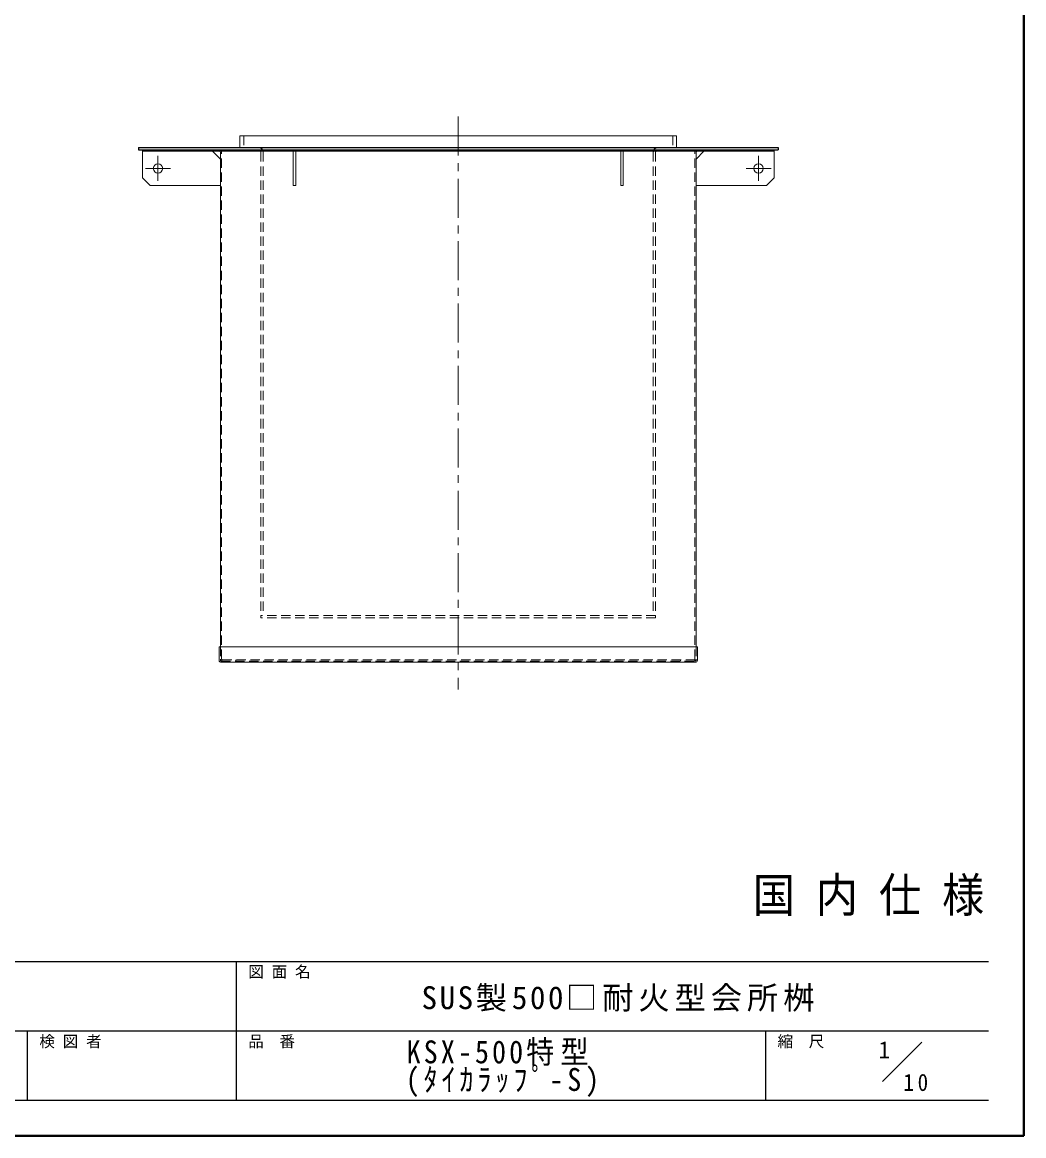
# Model space of a CAD drawing. Units: millimetres at full size, sheet at 1:10; details may follow other scales. Extents: x -2065 to 1985, y -1413 to 1397.
# Drawn here: x 701 to 1985, y -1413 to 15 of the extents above; entities that cross this region are included whole.
import ezdxf
from ezdxf.enums import TextEntityAlignment as Align

# ---------------------------------------------------------------- set-up
doc = ezdxf.new("R2010")
doc.units = ezdxf.units.MM
doc.header["$LTSCALE"] = 10
doc.linetypes.add('CHAIN1', pattern=[8, 5, -1, 1, -1])
doc.linetypes.add('DASHED1', pattern=[1.8, 1.2, -0.6])
doc.layers.add('0-0_ﾚｲﾔ1', color=4, linetype='Continuous', lineweight=9)
doc.styles.add('ＭＳ ゴシック', font='')
doc.styles.get('ＭＳ ゴシック').set_extended_font_data('MS Gothic')

msp = doc.modelspace()

# ---------------------------------------------------------------- linework, layer by layer
at = {"layer": '0-0_ﾚｲﾔ1', "color": 1, "lineweight": 40}
for q in [(1984.65, 1396.69), (-2065.35, -1413.31)]:
    msp.add_line((1984.65, -1413.31), q, dxfattribs=at)
at = {"layer": '0-0_ﾚｲﾔ1', "linetype": 'CHAIN1'}
for p, q in [((1259.65, -106.16), (1259.65, -841.16)), ((874.65, -188.76), (874.65, -156.76)), ((1644.65, -188.76), (1644.65, -156.76)), ((858.65, -172.76), (890.65, -172.76)), ((1660.65, -172.76), (1628.65, -172.76))]:
    msp.add_line(p, q, dxfattribs=at)
at = {"layer": '0-0_ﾚｲﾔ1', "color": 7, "lineweight": 18}
for p, q in [((1539.65, -131.16), (979.65, -131.16)), ((979.65, -131.16), (979.65, -146.16)), ((1539.65, -131.16), (1539.65, -146.16)), ((854.65, -149.16), (854.65, -150.76)), ((854.65, -150.76), (1664.65, -150.76)), ((954.65, -152.36), (954.65, -786.16)), ((1048.05, -150.76), (1048.05, -194.76)), ((1051.25, -150.76), (1051.25, -194.76)), ((1468.05, -150.76), (1468.05, -194.76)), ((1471.25, -150.76), (1471.25, -194.76)), ((1564.65, -152.36), (1564.65, -786.16)), ((1664.65, -149.16), (1664.65, -150.76)), ((1048.05, -194.76), (1051.25, -194.76)), ((1471.25, -194.76), (1468.05, -194.76)), ((1566.25, -786.16), (953.05, -786.16)), ((953.05, -803.56), (953.05, -786.16)), ((1566.25, -803.56), (1566.25, -786.16)), ((955.65, -806.16), (1563.65, -806.16)), ((1803.43, -1343.81), (1853.93, -1293.31))]:
    msp.add_line(p, q, dxfattribs=at)
at = {"layer": '0-0_ﾚｲﾔ1', "linetype": 'DASHED1'}
for p, q in [((984.65, -131.16), (984.65, -146.16)), ((1534.65, -131.16), (1534.65, -146.16)), ((956.25, -801.96), (956.25, -152.36)), ((1006.65, -152.16), (1006.65, -749.16)), ((1009.65, -152.16), (1009.65, -746.16)), ((1509.65, -152.16), (1509.65, -746.16)), ((1512.65, -152.16), (1512.65, -749.16)), ((1563.05, -801.96), (1563.05, -152.36)), ((1512.65, -746.16), (1006.65, -746.16)), ((1512.65, -749.16), (1006.65, -749.16)), ((954.65, -786.16), (954.65, -803.56)), ((1564.65, -786.16), (1564.65, -803.56)), ((955.65, -804.56), (1563.65, -804.56)), ((957.25, -802.96), (1562.05, -802.96)), ((974.65, -802.96), (974.65, -804.56)), ((1544.65, -802.96), (1544.65, -804.56))]:
    msp.add_line(p, q, dxfattribs=at)
at = {"layer": '0-0_ﾚｲﾔ1', "color": 5, "lineweight": 25}
for p, q in [((849.65, -146.16), (1669.65, -146.16)), ((849.65, -146.16), (849.65, -149.16)), ((849.65, -149.16), (1669.65, -149.16)), ((1669.65, -146.16), (1669.65, -149.16))]:
    msp.add_line(p, q, dxfattribs=at)
at = {"layer": '0-0_ﾚｲﾔ1'}
for p, q in [((854.65, -184.76), (854.65, -150.76)), ((954.65, -160.76), (944.65, -150.76)), ((1564.65, -160.76), (1574.65, -150.76)), ((1664.65, -184.76), (1664.65, -150.76)), ((854.65, -184.76), (864.65, -194.76)), ((1664.65, -184.76), (1654.65, -194.76)), ((864.65, -194.76), (954.65, -194.76)), ((1654.65, -194.76), (1564.65, -194.76))]:
    msp.add_line(p, q, dxfattribs=at)
at = {"layer": '0-0_ﾚｲﾔ1', "color": 6, "lineweight": 25}
for p, q in [((-2020.35, -1189.74), (1939.65, -1189.74)), ((975.36, -1368.31), (975.36, -1189.74)), ((1939.65, -1279.02), (-96.07, -1279.02)), ((707.5, -1368.31), (707.5, -1279.02)), ((1653.93, -1368.31), (1653.93, -1279.02)), ((1939.65, -1368.31), (-2020.35, -1368.31))]:
    msp.add_line(p, q, dxfattribs=at)
at = {"layer": '0-0_ﾚｲﾔ1'}
for centre in [(874.65, -172.76), (1644.65, -172.76)]:
    msp.add_circle(centre, 6, dxfattribs=at)
at = {"layer": '0-0_ﾚｲﾔ1', "linetype": 'DASHED1'}
for centre, radius, start, end in [((953.05, -152.36), 3.2, 0, 90), ((1003.65, -152.16), 6, 0, 90), ((1003.65, -152.16), 3, 0, 90), ((1515.65, -152.16), 6, 90, 180), ((1515.65, -152.16), 3, 90, 180), ((1566.25, -152.36), 3.2, 90, 180), ((957.25, -801.96), 2.6, 180, 270), ((955.65, -803.56), 1, 180, 270), ((957.25, -801.96), 1, 180, 270), ((1562.05, -801.96), 2.6, 270, 0), ((1562.05, -801.96), 1, 270, 0), ((1563.65, -803.56), 1, 270, 0)]:
    msp.add_arc(centre, radius, start, end, dxfattribs=at)
at = {"layer": '0-0_ﾚｲﾔ1', "color": 7, "lineweight": 18}
for centre, radius, start, end in [((953.05, -152.36), 1.6, 0, 90), ((1566.25, -152.36), 1.6, 90, 180), ((955.65, -803.56), 2.6, 180, 270), ((1563.65, -803.56), 2.6, 270, 0)]:
    msp.add_arc(centre, radius, start, end, dxfattribs=at)

# ---------------------------------------------------------------- texts
at = {"layer": '0-0_ﾚｲﾔ1', "color": 7, "style": 'ＭＳ ゴシック', "width": 0.9}
msp.add_text('国 内 仕 様', height=43.99, dxfattribs=at).set_placement((1637.15, -1139.74), align=Align.BOTTOM_LEFT)
at = {"layer": '0-0_ﾚｲﾔ1', "color": 7, "style": 'ＭＳ ゴシック'}
for s, height, p in [('図 面 名', 14.66, (990.36, -1214.74)), ('検 図 者', 14.66, (722.5, -1304.02)), ('品\u3000番', 14.66, (990.36, -1304.02)), ('縮\u3000尺', 14.66, (1668.93, -1304.02)), ('1', 21.99, (1798.35, -1320.83))]:
    msp.add_text(s, height=height, dxfattribs=at).set_placement(p, align=Align.BOTTOM_LEFT)
at = {"layer": '0-0_ﾚｲﾔ1', "color": 7, "attachment_point": 7, "style": 'ＭＳ ゴシック'}
for s, insert, char_height in [('\\T1.16;SUS製500□耐火型会所桝', (1212.5, -1254.38), 29.33), ('\\T1.22;\\W0.9;KSX-500特型', (1193.4, -1323.66), 29.33), ('\\T1.28;\\W0.9;(ﾀｲｶﾗｯﾌﾟ-S)', (1192.15, -1363.66), 29.33), ('\\T1.36;\\W0.9;10', (1830.32, -1356.21), 21.99)]:
    msp.add_mtext(s, dxfattribs=dict(at, insert=insert, char_height=char_height))

doc.saveas('drawing.dxf')
